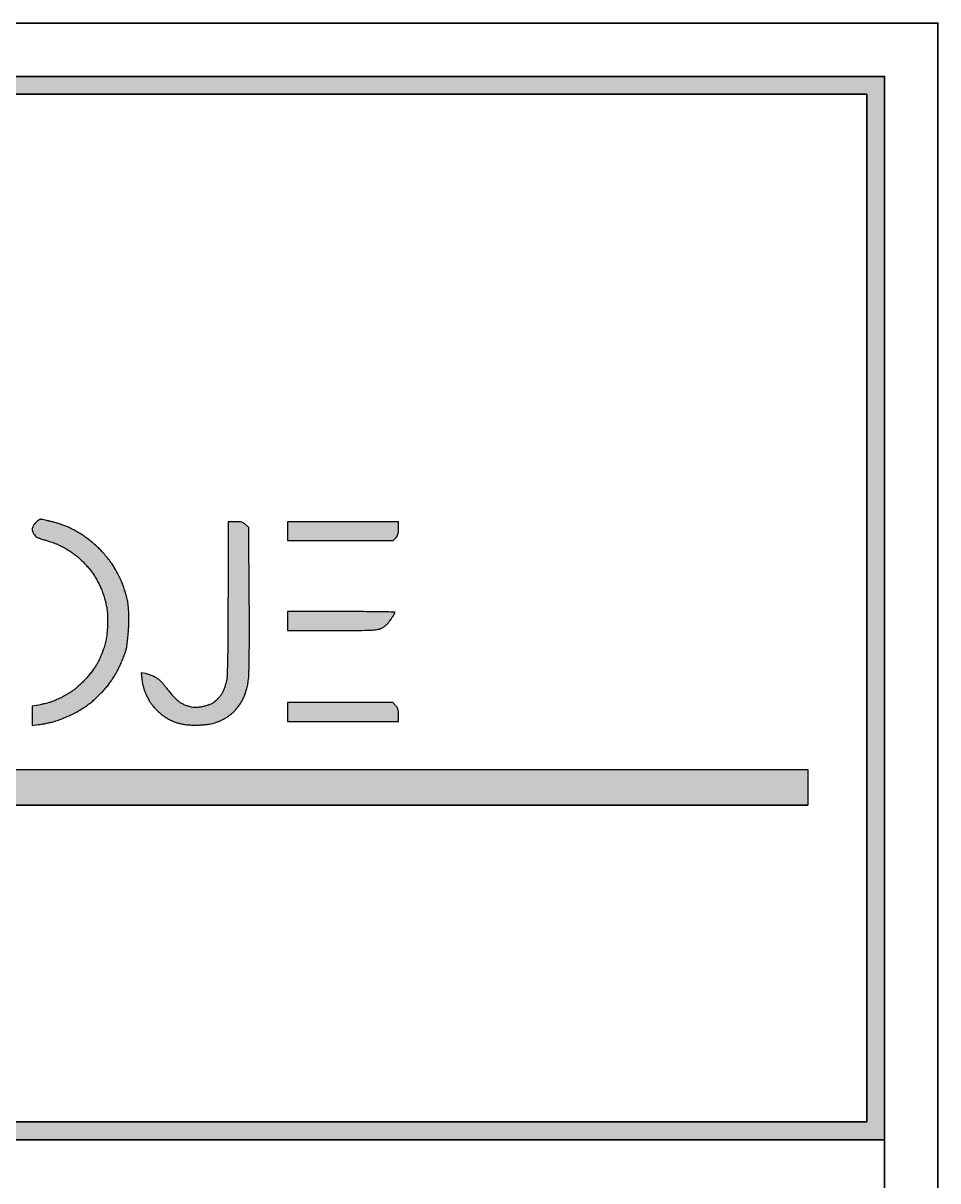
# Model space of a CAD drawing. Header units: centimetres. Extents: x 14449 to 53524, y -19051 to -10746.
# Drawn here: x 15189.1 to 15446.1, y -17711.9 to -17387 of the extents above; entities that cross this region are included whole.
import ezdxf

# ---------------------------------------------------------------- set-up
doc = ezdxf.new("R2010")
doc.units = ezdxf.units.CM
doc.layers.add('İNCE', color=8, linetype='Continuous', lineweight=5)

msp = doc.modelspace()

# ---------------------------------------------------------------- hatches: boundary and pattern name
at = {"linetype": 'ByBlock'}
h = msp.add_hatch(color=256, dxfattribs=at)
h.dxf.hatch_style = 1
h.paths.add_polyline_path([(15195.39, -17526.49, -0.006117), (15197.16, -17526.88, -0.011253), (15199.01, -17527.42, -0.010148), (15200.66, -17527.99, -0.027178), (15202.38, -17528.73, -0.009037), (15203.64, -17529.38, -0.010899), (15205.16, -17530.24, -0.028763), (15207.01, -17531.5, -0.008958), (15208.25, -17532.49, -0.008928), (15209.49, -17533.54, -0.013917), (15210.51, -17534.49, -0.015528), (15211.48, -17535.51, -0.009524), (15212.56, -17536.77, -0.009545), (15213.58, -17538.06, -0.016761), (15214.37, -17539.17, -0.018003), (15215.07, -17540.32, -0.010507), (15215.84, -17541.75, -0.014381), (15216.8, -17543.77, -0.018641), (15217.51, -17545.73, -0.008427), (15217.94, -17547.15, -0.009862), (15218.36, -17548.74, -0.040576), (15218.69, -17550.85, -0.011202), (15218.78, -17552.47, -0.010098), (15218.8, -17554.35, -0.007808), (15218.76, -17556.4, -0.008597), (15218.65, -17558.33, -0.009225), (15218.47, -17560.21, -0.011892), (15218.2, -17562.23, -0.034114), (15217.72, -17563.89, -0.007906), (15217.22, -17565.2, -0.007812), (15216.63, -17566.61, -0.01472), (15215.71, -17568.57, -0.016956), (15214.45, -17570.69, -0.016254), (15213.14, -17572.6, -0.021131), (15211.74, -17574.23, -0.007958), (15210.59, -17575.41, -0.011121), (15208.93, -17576.99, -0.031389), (15207.22, -17578.37, -0.013351), (15205.79, -17579.32, -0.019317), (15203.49, -17580.65, -0.016954), (15201.32, -17581.67, -0.009196), (15199.77, -17582.3, -0.012589), (15197.82, -17582.99, -0.010839), (15196.32, -17583.34, -0.004784), (15195.24, -17583.55, -0.006947), (15193.73, -17583.82), (15191.63, -17584.08), (15191.63, -17581.4), (15191.63, -17578.72), (15192.87, -17578.51, 0.011444), (15193.51, -17578.39, 0.008584), (15195.15, -17578.01, 0.005824), (15195.94, -17577.8, 0.016758), (15196.78, -17577.54, 0.016368), (15198.67, -17576.81, 0.027508), (15200.46, -17575.94, 0.008994), (15201.57, -17575.3, 0.008013), (15202.52, -17574.71, 0.014764), (15203.27, -17574.19, 0.018897), (15204, -17573.61, 0.015312), (15205.61, -17572.14, 0.015048), (15206.67, -17571.07, 0.013786), (15207.45, -17570.17, 0.009233), (15208.3, -17569.11, 0.00926), (15209.08, -17568.05, 0.017978), (15209.66, -17567.17, 0.020317), (15210.18, -17566.24, 0.010109), (15210.75, -17565.03, 0.010041), (15211.3, -17563.74, 0.014531), (15211.73, -17562.58, 0.017782), (15212.17, -17561.11, 0.022102), (15212.47, -17559.71, 0.019752), (15212.67, -17558.17, 0.010459), (15212.8, -17556.24, 0.009553), (15212.85, -17554.33, 0.018039), (15212.8, -17552.79, 0.030016), (15212.55, -17550.74, 0.027593), (15212.09, -17548.76, 0.010069), (15211.66, -17547.4, 0.010092), (15211.19, -17546.07, 0.017685), (15210.73, -17544.99, 0.017335), (15210.21, -17543.95, 0.009974), (15209.5, -17542.73, 0.009957), (15208.75, -17541.53, 0.016374), (15208.05, -17540.55, 0.0189), (15207.28, -17539.61, 0.010828), (15206.29, -17538.54, 0.010806), (15205.25, -17537.5, 0.017651), (15204.31, -17536.67, 0.017569), (15203.32, -17535.91, 0.010816), (15202.1, -17535.08, 0.010843), (15200.86, -17534.31, 0.031234), (15199.11, -17533.41, 0.012723), (15197.47, -17532.75, 0.009877), (15196.22, -17532.32, 0.026628), (15194.73, -17531.88, -0.095476), (15192.51, -17530.93, -0.143162), (15191.58, -17528.91, -0.137638), (15192.78, -17527.03, -0.039095), (15193.72, -17526.3, -0.150221), (15193.94, -17526.23, -0.045476), (15194.19, -17526.25, -0.005022)])
h = msp.add_hatch(color=256, dxfattribs=at)
h.dxf.hatch_style = 1
h.paths.add_polyline_path([(15252.67, -17558.07, -0.003172), (15252.63, -17564.72, -0.003378), (15252.54, -17569.51, -0.028077), (15252.36, -17571.67, -0.017258), (15252.12, -17573.05, -0.021257), (15251.8, -17574.31, -0.021982), (15251.38, -17575.51, -0.020902), (15250.85, -17576.69, -0.022811), (15250.31, -17577.66, -0.017023), (15249.63, -17578.68, -0.017328), (15248.91, -17579.6, -0.033412), (15248.26, -17580.28, -0.018129), (15247.6, -17580.85, -0.012469), (15246.81, -17581.45, -0.012573), (15246.02, -17581.99, -0.024869), (15245.36, -17582.37, -0.017377), (15244.69, -17582.68, -0.009815), (15243.86, -17583.02, -0.009824), (15243, -17583.32, -0.015875), (15242.26, -17583.55, -0.030566), (15241.41, -17583.72, -0.010951), (15240.19, -17583.86, -0.010828), (15238.85, -17583.96, -0.0126), (15237.56, -17584, -0.013227), (15236.06, -17583.96, -0.018901), (15234.73, -17583.84, -0.020667), (15233.52, -17583.63, -0.022428), (15232.36, -17583.33, -0.026442), (15231.35, -17582.96, -0.018522), (15230.25, -17582.44, -0.018343), (15229.17, -17581.82, -0.022933), (15228.22, -17581.18, -0.02242), (15227.37, -17580.48, -0.014983), (15226.47, -17579.61, -0.015062), (15225.64, -17578.72, -0.028464), (15225.04, -17577.95, -0.019771), (15224.54, -17577.14, -0.012644), (15224.01, -17576.17, -0.01263), (15223.54, -17575.2, -0.022934), (15223.21, -17574.37, -0.015384), (15222.96, -17573.56, -0.010363), (15222.72, -17572.61, -0.010459), (15222.53, -17571.68, -0.02035), (15222.42, -17570.94), (15222.25, -17569.33), (15223.45, -17569.54, -0.028665), (15224.02, -17569.68, -0.013227), (15224.75, -17569.91, -0.013022), (15225.5, -17570.2, -0.017633), (15226.16, -17570.5, -0.038188), (15226.86, -17570.92, -0.028895), (15227.56, -17571.49, -0.027796), (15228.23, -17572.15, -0.027771), (15228.81, -17572.89, 0.013836), (15229.38, -17573.64, 0.007123), (15230.12, -17574.55, 0.007067), (15230.91, -17575.46, 0.010607), (15231.63, -17576.24, 0.020024), (15232.54, -17577.1, 0.036727), (15233.35, -17577.71, 0.039525), (15234.2, -17578.17, 0.027799), (15235.22, -17578.55, 0.018053), (15236.34, -17578.85, 0.043837), (15237.18, -17578.98, 0.041596), (15238.07, -17578.95, 0.014872), (15239.31, -17578.78, 0.022094), (15240.31, -17578.56, 0.023734), (15241.26, -17578.26, 0.025301), (15242.11, -17577.9, 0.038012), (15242.81, -17577.49, 0.035976), (15243.38, -17577.03, 0.020564), (15244, -17576.4, 0.020424), (15244.57, -17575.72, 0.031724), (15245.01, -17575.08, 0.028774), (15245.37, -17574.36, 0.015048), (15245.75, -17573.43, 0.014938), (15246.08, -17572.45, 0.022108), (15246.31, -17571.57, 0.043268), (15246.52, -17569.8, 0.003838), (15246.64, -17565.31, 0.003545), (15246.71, -17558.7, 0.000962), (15246.73, -17548.23), (15246.74, -17526.9), (15248.71, -17526.9, -0.016692), (15249.77, -17526.93, -0.050624), (15250.48, -17527.05, -0.065489), (15251.05, -17527.29, -0.044934), (15251.62, -17527.7), (15252.55, -17528.5), (15252.65, -17548.7, -0.001176)])
h = msp.add_hatch(color=256, dxfattribs=at)
h.dxf.hatch_style = 1
h.paths.add_polyline_path([(15294.55, -17528.78), (15294.55, -17526.9), (15278.94, -17526.9), (15263.34, -17526.9), (15263.34, -17529.55), (15263.34, -17532.21), (15278.22, -17532.21), (15293.1, -17532.21), (15293.83, -17531.44, 0.056925), (15294.18, -17530.96, 0.065434), (15294.4, -17530.44, 0.048974), (15294.51, -17529.76, 0.01741)])
h = msp.add_hatch(color=256, dxfattribs=at)
h.dxf.hatch_style = 1
h.paths.add_polyline_path([(15292.36, -17554.4, 0.006183), (15292.82, -17553.71, 0.008917), (15293.2, -17553.08, 0.005306), (15293.51, -17552.55, 0.128459), (15293.55, -17552.38, 0.40899), (15293.45, -17552.28, 0.000277), (15289.12, -17552.2, 0.002622), (15284.24, -17552.15, 0.001572), (15278.45, -17552.13), (15263.34, -17552.13), (15263.34, -17554.78), (15263.34, -17557.44), (15275.87, -17557.43, 0.001076), (15283.45, -17557.41, 0.010181), (15286.69, -17557.33, 0.023814), (15288.56, -17557.15, 0.071463), (15289.79, -17556.8, 0.043212), (15290.48, -17556.41, 0.037693), (15291.12, -17555.89, 0.033855), (15291.75, -17555.23, 0.02328)])
h = msp.add_hatch(color=256, dxfattribs=at)
h.dxf.hatch_style = 1
h.paths.add_polyline_path([(15294.51, -17580.17, 0.056765), (15294.39, -17579.52, 0.074199), (15294.15, -17579.01, 0.047899), (15293.73, -17578.51), (15292.92, -17577.69), (15278.13, -17577.69), (15263.34, -17577.69), (15263.34, -17580.35), (15263.34, -17583), (15278.94, -17583), (15294.55, -17583), (15294.55, -17581.16, 0.017721)])
at = {"layer": 'İNCE'}
h = msp.add_hatch(color=256, dxfattribs=at)
h.dxf.hatch_style = 1
h.paths.add_polyline_path([(14463.52, -17700.37), (15431.09, -17700.37), (15431.09, -17401.92), (14463.52, -17401.92)])
h.paths.add_polyline_path([(14468.52, -17695.37), (15426.09, -17695.37), (15426.09, -17406.92), (14468.52, -17406.92)], flags=16)
h = msp.add_hatch(color=256, dxfattribs=at)
h.dxf.hatch_style = 1
h.paths.add_polyline_path([(15069.28, -17596.49), (15069.28, -17606.49), (15409.52, -17606.49), (15409.52, -17596.49)])

# ---------------------------------------------------------------- linework, layer by layer
at = {"lineweight": 35}
for p, q in [((15431.09, -17401.92), (14463.52, -17401.92)), ((15431.09, -17700.37), (15431.09, -17401.92))]:
    msp.add_line(p, q, dxfattribs=at)
for p, q in [((15246.74, -17526.9), (15246.73, -17548.23)), ((15248.71, -17526.9), (15246.74, -17526.9)), ((15252.55, -17528.5), (15251.62, -17527.7)), ((15252.65, -17548.7), (15252.55, -17528.5)), ((15278.94, -17526.9), (15263.34, -17526.9)), ((15263.34, -17526.9), (15263.34, -17529.55)), ((15294.55, -17526.9), (15278.94, -17526.9)), ((15294.55, -17528.78), (15294.55, -17526.9)), ((15263.34, -17529.55), (15263.34, -17532.21)), ((15293.1, -17532.21), (15293.83, -17531.44)), ((15263.34, -17532.21), (15278.22, -17532.21)), ((15278.22, -17532.21), (15293.1, -17532.21)), ((15278.45, -17552.13), (15263.34, -17552.13)), ((15263.34, -17552.13), (15263.34, -17554.78)), ((15263.34, -17554.78), (15263.34, -17557.44)), ((15263.34, -17557.44), (15275.87, -17557.43)), ((15223.45, -17569.54), (15222.25, -17569.33)), ((15222.25, -17569.33), (15222.42, -17570.94)), ((15278.13, -17577.69), (15263.34, -17577.69)), ((15263.34, -17577.69), (15263.34, -17580.35)), ((15263.34, -17580.35), (15263.34, -17583)), ((15292.92, -17577.69), (15278.13, -17577.69)), ((15293.73, -17578.51), (15292.92, -17577.69)), ((15263.34, -17583), (15278.94, -17583)), ((15278.94, -17583), (15294.55, -17583)), ((15294.55, -17583), (15294.55, -17581.16))]:
    msp.add_line(p, q)
for points in [[(14448.56, -18783.46), (15446.06, -18783.46), (15446.06, -17386.96), (14448.56, -17386.96)], [(14463.52, -18768.5), (15431.09, -18768.5), (15431.09, -17401.92), (14463.52, -17401.92)], [(14463.52, -17401.92), (15431.09, -17401.92), (15431.09, -17700.37), (14463.52, -17700.37)], [(14463.52, -17401.92), (15431.09, -17401.92), (15431.09, -17700.37), (14463.52, -17700.37)], [(14468.52, -17406.92), (15426.09, -17406.92), (15426.09, -17695.37), (14468.52, -17695.37)], [(14468.52, -17406.92), (15426.09, -17406.92), (15426.09, -17695.37), (14468.52, -17695.37)]]:
    msp.add_lwpolyline(points, close=True, dxfattribs=at)
msp.add_lwpolyline([(15193.74, -17526.29, 0.021267), (15193.39, -17526.52, 0.022322), (15193, -17526.83, 0.017816), (15192.6, -17527.2, 0.036441), (15192.22, -17527.64, 0.035223), (15191.91, -17528.13, 0.037454), (15191.7, -17528.6, 0.087502), (15191.63, -17528.98, 0.062815), (15191.68, -17529.35, 0.032057), (15191.82, -17529.8, 0.031254), (15192.03, -17530.25, 0.040629), (15192.28, -17530.63, 0.070743), (15192.71, -17531.04, 0.043785), (15193.32, -17531.39, 0.034086), (15194.12, -17531.71, 0.016685), (15195.19, -17532.02, -0.018457), (15196.22, -17532.32, -0.00987), (15197.47, -17532.75, -0.009813), (15198.73, -17533.25, -0.015099), (15199.8, -17533.74, -0.019038), (15200.86, -17534.31, -0.010843), (15202.1, -17535.08, -0.010817), (15203.32, -17535.91, -0.017567), (15204.31, -17536.67, -0.01765), (15205.25, -17537.5, -0.010806), (15206.29, -17538.54, -0.010828), (15207.28, -17539.61, -0.018899), (15208.05, -17540.55, -0.016375), (15208.75, -17541.53, -0.009957), (15209.5, -17542.73, -0.009974), (15210.21, -17543.95, -0.017335), (15210.73, -17544.99, -0.017684), (15211.19, -17546.07, -0.010092), (15211.66, -17547.4, -0.01007), (15212.09, -17548.76, -0.016426), (15212.39, -17549.94, -0.017545), (15212.65, -17551.39, -0.020452), (15212.8, -17552.79, -0.018036), (15212.85, -17554.33, -0.009554), (15212.8, -17556.24, -0.010457), (15212.67, -17558.17, -0.019752), (15212.47, -17559.71, -0.022101), (15212.17, -17561.11, -0.017783), (15211.73, -17562.58, -0.014532), (15211.3, -17563.74, -0.010029), (15210.75, -17565.02, -0.010121), (15210.18, -17566.24, -0.020321), (15209.66, -17567.17, -0.017974), (15209.08, -17568.05, -0.009282), (15208.3, -17569.11, -0.009214), (15207.45, -17570.17, -0.013785), (15206.67, -17571.07, -0.011622), (15205.86, -17571.9, -0.008528), (15204.92, -17572.79, -0.008626), (15204, -17573.61, -0.018894), (15203.27, -17574.19, -0.014768), (15202.52, -17574.71, -0.008012), (15201.57, -17575.3, -0.007975), (15200.59, -17575.87, -0.012492), (15199.73, -17576.32, -0.013404), (15198.85, -17576.73, -0.008787), (15197.81, -17577.16, -0.008842), (15196.78, -17577.54, -0.016758), (15195.94, -17577.8, -0.005824), (15195.15, -17578.01, -0.004512), (15194.29, -17578.21, -0.004563), (15193.48, -17578.39, -0.010952), (15192.87, -17578.51), (15191.63, -17578.72), (15191.63, -17581.4), (15191.63, -17584.08), (15193.37, -17583.86, 0.009917), (15194.19, -17583.74, 0.004828), (15195.24, -17583.55, 0.004786), (15196.32, -17583.34, 0.006893), (15197.27, -17583.13, 0.0245), (15198.33, -17582.82, 0.009308), (15199.77, -17582.3, 0.009193), (15201.32, -17581.67, 0.011109), (15202.75, -17581.02, 0.015222), (15204.26, -17580.23, 0.012995), (15205.79, -17579.32, 0.013345), (15207.22, -17578.37, 0.021055), (15208.39, -17577.47, 0.013491), (15209.41, -17576.55, 0.007959), (15210.59, -17575.41, 0.007959), (15211.74, -17574.23, 0.013495), (15212.65, -17573.2, 0.020772), (15213.51, -17572.09, 0.011876), (15214.45, -17570.69, 0.011808), (15215.34, -17569.22, 0.017948), (15216.04, -17567.9, 0.009649), (15216.63, -17566.61, 0.007813), (15217.22, -17565.2, 0.007909), (15217.72, -17563.89, 0.020182), (15218.03, -17562.92, 0.02965), (15218.26, -17561.83, 0.009542), (15218.47, -17560.21, 0.00922), (15218.65, -17558.33, 0.0086), (15218.76, -17556.4, 0.007807), (15218.8, -17554.35, 0.010098), (15218.78, -17552.47, 0.011201), (15218.69, -17550.85, 0.02392), (15218.54, -17549.6, 0.017985), (15218.31, -17548.52, 0.008516), (15217.94, -17547.16, 0.008428), (15217.51, -17545.73, 0.011798), (15217.08, -17544.48, 0.017479), (15216.55, -17543.22, 0.010498), (15215.84, -17541.75, 0.010507), (15215.07, -17540.32, 0.017999), (15214.37, -17539.17, 0.016765), (15213.58, -17538.06, 0.009545), (15212.56, -17536.77, 0.009524), (15211.48, -17535.51, 0.015529), (15210.51, -17534.49, 0.013915), (15209.49, -17533.54, 0.008921), (15208.26, -17532.49, 0.008965), (15207.01, -17531.5, 0.016558), (15205.96, -17530.75, 0.01405), (15204.9, -17530.09, 0.009021), (15203.64, -17529.38, 0.009066), (15202.38, -17528.73, 0.016763), (15201.33, -17528.25, 0.012801), (15200.27, -17527.85, 0.007757), (15199.01, -17527.42, 0.007769), (15197.73, -17527.04, 0.013545), (15196.67, -17526.77, 0.003194), (15195.74, -17526.56, 0.004299), (15194.9, -17526.39, 0.002972), (15194.19, -17526.25, 0.045477), (15193.94, -17526.23, 0.135778)], format="xyb", close=True)
for points in [[(15069.28, -17596.49), (15409.52, -17596.49)], [(15069.28, -17606.49), (15409.52, -17606.49)]]:
    msp.add_lwpolyline(points)
msp.add_lwpolyline([(15069.28, -17596.49), (15409.52, -17596.49), (15409.52, -17606.49), (15069.28, -17606.49)], close=True)
for centre, radius, start, end in [((15248.71, -17542.79), 15.89, 86.1748, 90), ((15249.54, -17530.49), 3.57, 74.5826, 86.1746), ((15249.86, -17529.32), 2.36, 59.5952, 74.5826), ((15249.08, -17530.65), 3.89, 49.3037, 59.5952), ((15291.92, -17529.65), 2.62, 316.7881, 329.8194), ((15292.3, -17529.87), 2.17, 329.8192, 344.7947), ((15291.01, -17529.52), 3.51, 344.7949, 356.0102), ((15280.45, -17528.78), 14.1, 356.0103, 360), ((12526.33, -17547.35), 2720.41, 359.76097, 359.98145), ((13260.39, -17558.36), 1992.28, 0.00852, 0.27804), ((15278.45, -18473.31), 921.18, 89.63971, 89.99998), ((15281.32, -18017.1), 464.96, 89.0388, 89.6398), ((15223.47, -21465.01), 3913.36, 88.97532, 89.03881), ((15283.17, -17548.21), 11.08, 320.7079, 326.0421), ((15264.46, -17535.61), 33.64, 326.0422, 327.459), ((15275.43, -17542.61), 20.63, 327.4588, 329.5024), ((15268.23, -17538.37), 28.98, 329.5025, 330.7188), ((15293.45, -17552.38), 0.104, 0.0012, 88.9765), ((15293.22, -17552.38), 0.337, 330.7185, 359.9997), ((15274.85, -15797.66), 1759.77, 270.03333, 270.27993), ((15283.06, -17477.69), 79.72, 270.28, 272.6132), ((15285.79, -17537.64), 19.71, 272.6132, 278.0699), ((15287.93, -17552.7), 4.5, 278.07, 294.4201), ((15287.89, -17552.62), 4.58, 294.4201, 304.3188), ((15287.38, -17551.87), 5.5, 304.3185, 312.9512), ((15286.55, -17550.97), 6.72, 312.9513, 320.708), ((14780.12, -17556.75), 466.6, 358.9486, 359.7611), ((14727.98, -17558.15), 524.69, 359.2816, 0.0085), ((14954.21, -17559.94), 292.47, 358.0689, 358.9487), ((14898.73, -17560.29), 353.93, 358.5074, 359.2816), ((15222.57, -17574.56), 5.1, 73.4838, 80.0516), ((15219.93, -17583.48), 14.39, 70.4563, 73.4841), ((15219.59, -17584.43), 15.4, 67.4684, 70.4561), ((15221.55, -17579.71), 10.3, 63.4284, 67.4682), ((15223.75, -17575.31), 5.37, 54.6805, 63.4288), ((15236.22, -17569.45), 10.3, 348.1587, 358.0688), ((15233.23, -17569), 19.31, 352.0731, 358.5073), ((15231.63, -17569.97), 9.27, 185.9919, 190.6554), ((15244.75, -17567.5), 22.61, 190.6554, 193.0505), ((15245.63, -17567.3), 23.52, 193.0505, 195.4269), ((15236.34, -17569.86), 13.88, 195.4267, 198.9531), ((15222.36, -17577.28), 7.79, 48.0575, 54.6804), ((15221.9, -17577.79), 8.47, 41.6912, 48.0577), ((15221.9, -17577.79), 8.48, 35.3282, 41.6912), ((15242.65, -17563.08), 16.96, 215.3282, 218.4992), ((15261.67, -17547.95), 41.27, 218.4991, 220.1309), ((15230.11, -17567.63), 16.68, 336.221, 339.6718), ((15229.49, -17567.4), 17.34, 339.6717, 343.093), ((15236.26, -17569.46), 10.27, 343.0931, 348.1588), ((15237.08, -17569.88), 15.37, 343.2463, 348.1194), ((15232.24, -17568.86), 20.31, 348.1194, 352.0732), ((15232.37, -17571.23), 9.68, 198.9533, 204.2078), ((15243.07, -17566.42), 21.41, 204.2077, 207.1106), ((15243.48, -17566.21), 21.87, 207.1104, 209.9998), ((15234.92, -17571.15), 12, 210, 214.5301), ((15262.86, -17546.95), 42.81, 220.1309, 221.7512), ((15249.51, -17558.87), 24.92, 221.7513, 224.1815), ((15242.81, -17565.37), 15.59, 224.1813, 228.7703), ((15237.1, -17571.89), 6.93, 228.7703, 237.1838), ((15239.91, -17573.31), 5.08, 304.7219, 312.9678), ((15236.05, -17569.17), 10.75, 312.9677, 317.6761), ((15235.89, -17569.02), 10.97, 317.6762, 322.3602), ((15239.74, -17571.99), 6.1, 322.3604, 329.6281), ((15238.95, -17571.53), 7.01, 329.6281, 336.2211), ((15239.96, -17571.24), 12.18, 328.1949, 333.4221), ((15237.03, -17569.78), 15.45, 333.4221, 338.2125), ((15237.95, -17570.14), 14.46, 338.2125, 343.2462), ((15232.15, -17573.05), 8.63, 214.5301, 221.0516), ((15240.87, -17565.46), 20.19, 221.0518, 224.5081), ((15241.39, -17564.95), 20.92, 224.5079, 227.9369), ((15235.56, -17571.41), 12.21, 227.9367, 233.0672), ((15236.66, -17572.57), 6.11, 237.1838, 246.238), ((15238.14, -17569.22), 9.78, 246.2378, 252.6063), ((15240.03, -17563.2), 16.08, 252.6065, 256.7439), ((15237.46, -17574.09), 4.89, 256.744, 266.7852), ((15237.48, -17573.67), 5.31, 266.7851, 276.3118), ((15235.74, -17557.91), 21.18, 276.3119, 279.7201), ((15237.36, -17567.39), 11.56, 279.7201, 284.781), ((15237.63, -17568.42), 10.49, 284.7808, 290.2224), ((15238.1, -17569.68), 9.14, 290.2226, 296.0186), ((15239.78, -17573.12), 5.31, 296.0187, 304.7221), ((15240.1, -17571.42), 12.05, 308.5138, 312.6687), ((15243.5, -17575.12), 7.02, 312.6689, 320.3228), ((15235.89, -17568.81), 16.91, 320.3229, 324.2927), ((15235.02, -17568.18), 17.99, 324.2927, 328.1949), ((15291.32, -17580.92), 3.42, 34.0305, 45.0002), ((15292.57, -17580.08), 1.91, 17.0571, 34.0304), ((15291.6, -17580.38), 2.92, 4.0608, 17.0569), ((15280.52, -17581.16), 14.03, 360, 4.0609), ((15235.74, -17571.17), 12.52, 233.0674, 238.3294), ((15238.05, -17567.42), 16.92, 238.3295, 242.5274), ((15237.82, -17567.88), 16.41, 242.5273, 246.7774), ((15235.38, -17573.56), 10.22, 246.7774, 252.8355), ((15236.3, -17570.56), 13.36, 252.8357, 257.9764), ((15236.63, -17569.05), 14.91, 257.9763, 262.7119), ((15237.54, -17555.96), 28.03, 275.4417, 277.9528), ((15240.44, -17576.73), 7.05, 277.9528, 284.9558), ((15239.11, -17571.78), 12.18, 284.9559, 288.5938), ((15235.61, -17561.35), 23.19, 288.5938, 290.8411), ((15235.71, -17561.63), 22.89, 290.8411, 293.0943), ((15240.5, -17572.85), 10.69, 293.0941, 297.0774), ((15241.89, -17575.57), 7.63, 297.0776, 302.7756), ((15235.73, -17566.01), 19, 302.7753, 305.6581), ((15235.22, -17565.3), 19.88, 305.658, 308.5139), ((15236.97, -17566.35), 17.63, 262.7118, 267.0427), ((15237.53, -17555.61), 28.39, 267.0427, 270.0744), ((15237.53, -17558.5), 25.49, 270.0744, 272.9615), ((15237.23, -17552.78), 31.22, 272.9615, 275.4419)]:
    msp.add_arc(centre, radius, start, end)

doc.saveas('drawing.dxf')
